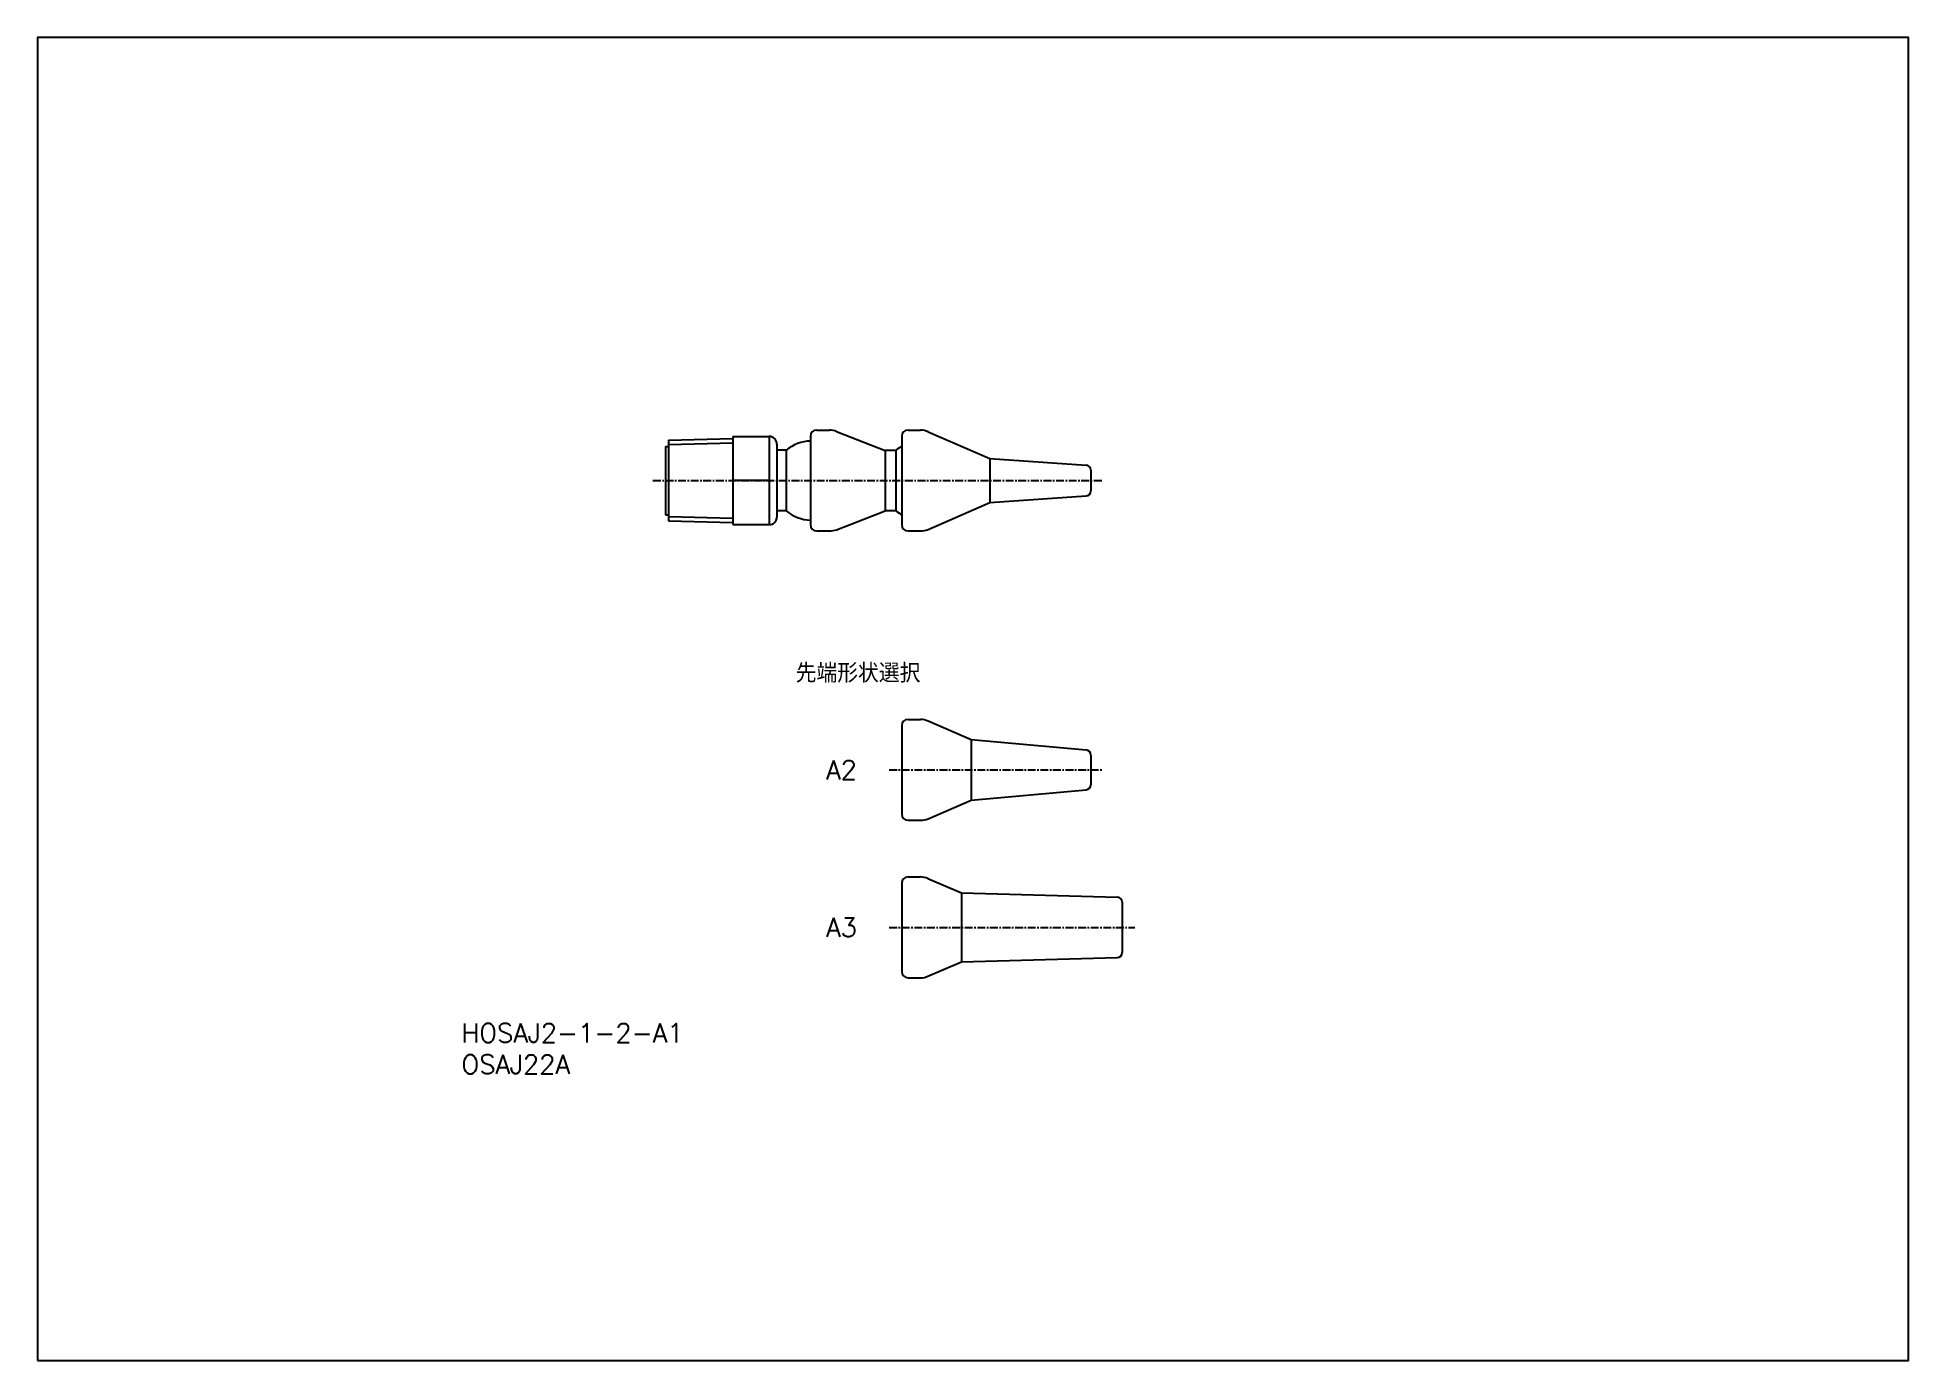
# Model space of a CAD drawing. Extents: x 0 to 297, y 0 to 210.
import ezdxf
from ezdxf.enums import TextEntityAlignment as Align

# ---------------------------------------------------------------- set-up
doc = ezdxf.new("R2010")
doc.units = 0
doc.linetypes.add('CENTER', pattern=[2, 1.25, -0.25, 0.25, -0.25])
doc.layers.get('0').update_dxf_attribs({"linetype": 'CONTINUOUS'})
doc.layers.get('DEFPOINTS').update_dxf_attribs({"linetype": 'CONTINUOUS'})
doc.layers.add('CENTER', color=1, linetype='CENTER')
doc.styles.get("Standard").update_dxf_attribs({"font": 'txt.shx', "bigfont": 'extfont.shx'})

msp = doc.modelspace()

# ---------------------------------------------------------------- linework, layer by layer
at = {"color": 7, "linetype": 'CONTINUOUS'}
for p, q in [((100.19, 146.07), (110.37, 146.32)), ((100.19, 146.07), (100.19, 133.27)), ((110.37, 146.67), (116.17, 146.67)), ((110.37, 146.67), (110.37, 132.67)), ((110.37, 146.67), (110.37, 132.67)), ((116.17, 146.67), (116.17, 132.67)), ((122.69, 146.67), (122.69, 133.81)), ((123.69, 147.67), (125.73, 147.67)), ((126.81, 147.47), (134.57, 144.45)), ((137.19, 146.67), (137.19, 132.67)), ((138.19, 147.67), (140.17, 147.67)), ((141.36, 147.42), (151.19, 143.17)), ((99.69, 145.1), (100.19, 145.1)), ((99.69, 145.1), (99.69, 134.24)), ((117.37, 145.47), (117.37, 133.87)), ((118.87, 144.49), (117.37, 144.49)), ((118.87, 144.49), (118.87, 134.85)), ((118.87, 144.27), (118.87, 135.07)), ((118.87, 142.84), (118.87, 139.67)), ((122.69, 145.1), (122.69, 134.24)), ((136.27, 144.45), (134.57, 144.45)), ((134.57, 144.45), (134.57, 134.88)), ((136.27, 144.45), (136.27, 134.88)), ((136.27, 144.45), (136.27, 134.88)), ((151.19, 143.17), (151.19, 136.17)), ((151.19, 143.17), (166.44, 142.12)), ((116.17, 139.67), (110.37, 139.67)), ((167.19, 141.32), (167.19, 138.02)), ((151.19, 136.17), (166.44, 137.22)), ((99.69, 134.24), (100.19, 134.24)), ((118.87, 134.85), (117.37, 134.85)), ((122.69, 133.81), (122.69, 132.67)), ((126.81, 131.87), (134.57, 134.88)), ((136.27, 134.88), (134.57, 134.88)), ((141.36, 131.92), (151.19, 136.17)), ((100.19, 133.27), (110.37, 133.02)), ((110.37, 132.67), (116.17, 132.67)), ((123.69, 131.67), (125.73, 131.67)), ((138.19, 131.67), (140.17, 131.67)), ((138.19, 101.75), (140.17, 101.75)), ((141.36, 101.51), (148.19, 98.56)), ((137.19, 100.75), (137.19, 86.75)), ((137.19, 100.75), (137.19, 86.75)), ((137.19, 100.75), (137.19, 86.75)), ((148.19, 98.56), (148.19, 88.94)), ((148.19, 98.56), (166.46, 96.91)), ((167.19, 96.11), (167.19, 91.39)), ((148.19, 88.94), (166.46, 90.6)), ((141.36, 86), (148.19, 88.94)), ((138.19, 85.75), (140.17, 85.75)), ((137.19, 75.75), (137.19, 61.75)), ((137.19, 75.75), (137.19, 61.75)), ((137.19, 75.75), (137.19, 61.75)), ((137.19, 75.75), (137.19, 61.75)), ((138.19, 76.75), (140.17, 76.75)), ((141.35, 76.51), (146.67, 74.24)), ((146.69, 74.24), (146.69, 63.26)), ((146.69, 74.24), (171.42, 73.55)), ((172.19, 72.75), (172.19, 64.75)), ((141.35, 60.99), (146.69, 63.26)), ((146.69, 63.26), (171.42, 63.95)), ((138.19, 60.75), (140.18, 60.75))]:
    msp.add_line(p, q, dxfattribs=at)
at = {"color": 3, "linetype": 'CONTINUOUS'}
for p, q in [((100.2, 145.39), (110.37, 145.64)), ((100.2, 133.95), (110.37, 133.7))]:
    msp.add_line(p, q, dxfattribs=at)
at = {"color": 7, "linetype": 'CONTINUOUS'}
for centre, radius, start, end in [((116.17, 145.47), 1.2, 0, 90), ((122.89, 139.67), 6.28, 91.8265, 129.8394), ((123.69, 146.67), 1, 90, 180), ((125.73, 144.67), 3, 68.7832, 90), ((138.19, 146.67), 1, 90, 180), ((140.17, 144.67), 3, 66.6022, 90), ((140.29, 139.67), 6.25, 119.7357, 130.0309), ((166.39, 141.32), 0.8, 0, 86.0671), ((166.39, 138.02), 0.8, 273.9329, 0), ((116.17, 133.87), 1.2, 270, 0), ((122.89, 139.67), 6.28, 230.1606, 268.1735), ((140.29, 139.67), 6.25, 229.9691, 240.2643), ((123.69, 132.67), 1, 180, 270), ((125.73, 134.67), 3, 270, 291.2168), ((138.19, 132.67), 1, 180, 270), ((140.17, 134.67), 3, 270, 293.3978), ((138.19, 100.75), 1, 90, 180), ((140.17, 98.75), 3, 66.68, 90), ((166.39, 96.11), 0.8, 0, 84.8273), ((166.39, 91.39), 0.8, 275.1727, 0), ((138.19, 86.75), 1, 180, 270), ((140.17, 88.75), 3, 270, 293.32), ((138.19, 75.75), 1, 90, 180), ((140.17, 73.75), 3, 66.9109, 90), ((171.39, 72.75), 0.8, 0, 88), ((171.39, 64.75), 0.8, 272, 0), ((138.19, 61.75), 1, 180, 270), ((140.18, 63.75), 3, 270, 293.0389)]:
    msp.add_arc(centre, radius, start, end, dxfattribs=at)
at = {"layer": 'CENTER', "color": 1, "linetype": 'CENTER'}
for p, q in [((97.69, 139.67), (169.19, 139.67)), ((135.19, 93.75), (169.19, 93.75)), ((135.19, 68.75), (174.19, 68.75))]:
    msp.add_line(p, q, dxfattribs=at)
at = {"layer": 'DEFPOINTS', "color": 7, "linetype": 'CONTINUOUS'}
msp.add_lwpolyline([(0, 0), (297, 0), (297, 210), (0, 210)], close=True, dxfattribs=at)

# ---------------------------------------------------------------- texts
at = {"color": 7, "linetype": 'CONTINUOUS'}
for s, p in [('先端形状選択', (120.35, 109.11)), ('A2', (125.19, 93.75)), ('A3', (125.19, 68.75)), ('HOSAJ2-1-2-A1', (67.3, 52)), ('OSAJ22A', (67.3, 47))]:
    msp.add_text(s, height=3, dxfattribs=at).set_placement(p, align=Align.MIDDLE_LEFT)

doc.saveas('drawing.dxf')
